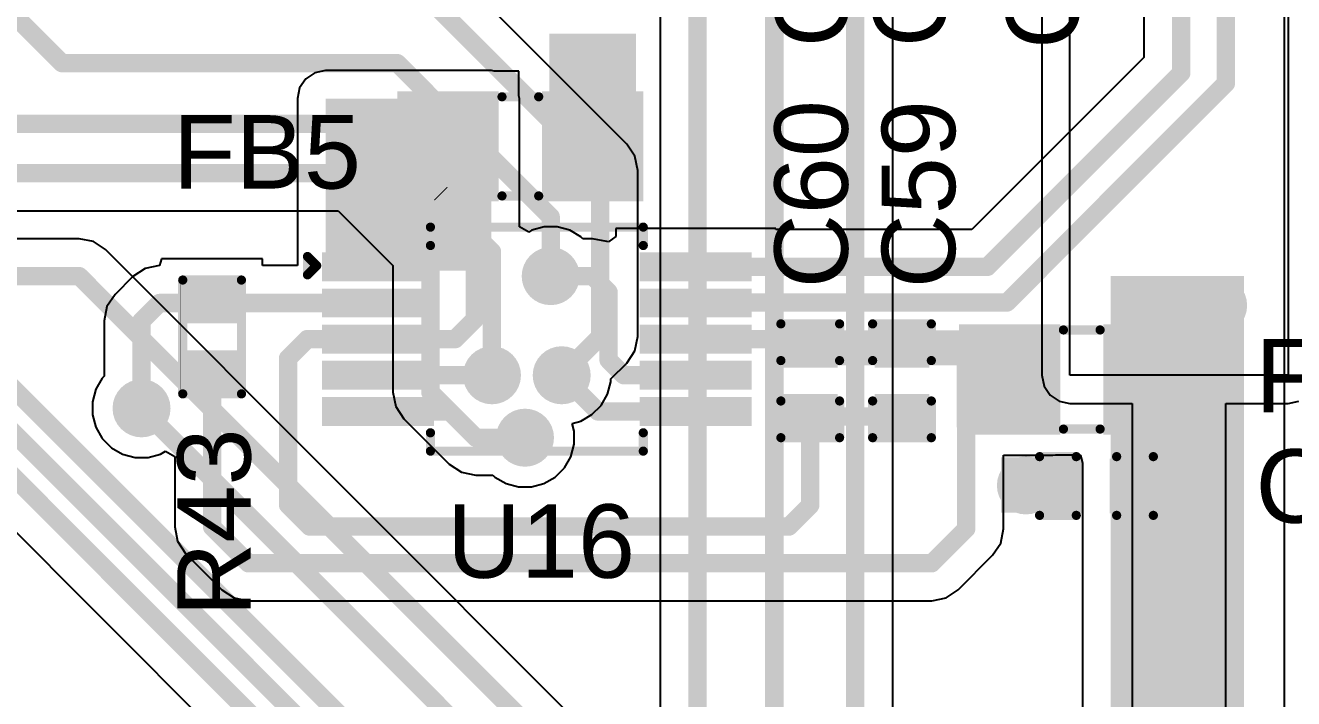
# Model space of a CAD drawing. Header units: millimetres. Extents: x -1.53 to 7.44, y -0.61 to 4.57.
# Drawn here: x 5.819 to 6.51, y 2.813 to 3.18 of the extents above; entities that cross this region are included whole.
import ezdxf

# ---------------------------------------------------------------- set-up
doc = ezdxf.new("R2010")
doc.units = ezdxf.units.MM
doc.header["$MEASUREMENT"] = 0
for name, color, linetype in [('BottomLayer', 5, 'Continuous'), ('BottomSolder', 6, 'Continuous'), ('TopLayer', 1, 'Continuous'), ('TopOverlay', 2, 'Continuous'), ('TopPaste', 8, 'Continuous'), ('TopSolder', 216, 'Continuous'), ('ViaHoleLayer', 16, 'Continuous')]:
    doc.layers.add(name, color=color, linetype=linetype)
doc.styles.add('Arial', font='', dxfattribs={"height": 0.2})
doc.styles.get('Arial').set_extended_font_data('Arial')

# ---------------------------------------------------------------- blocks, each defined once
blk = doc.blocks.new('C___0402_67')
at = {"layer": 'TopLayer'}
for points in [[(-0.0275, -0.0125), (-0.0275, 0.0125), (-0.0095, 0.0125), (-0.0095, -0.0125)], [(0.0095, -0.0125), (0.0095, 0.0125), (0.0275, 0.0125), (0.0275, -0.0125)]]:
    blk.add_hatch(color=1, dxfattribs=at).paths.add_polyline_path(points)
at = {"layer": 'TopPaste'}
for points in [[(-0.0275, -0.0125), (-0.0275, 0.0125), (-0.0095, 0.0125), (-0.0095, -0.0125)], [(0.0095, -0.0125), (0.0095, 0.0125), (0.0275, 0.0125), (0.0275, -0.0125)]]:
    blk.add_hatch(color=8, dxfattribs=at).paths.add_polyline_path(points)
at = {"layer": 'TopSolder'}
for points in [[(-0.02986, -0.01486), (-0.02986, 0.01486), (-0.00714, 0.01486), (-0.00714, -0.01486)], [(0.00714, -0.01486), (0.00714, 0.01486), (0.02986, 0.01486), (0.02986, -0.01486)]]:
    blk.add_hatch(color=216, dxfattribs=at).paths.add_polyline_path(points)
at = {"layer": 'TopOverlay', "const_width": 0.005}
for points in [[(-0.031, -0.016), (-0.031, 0.016)], [(-0.011, 0.016), (-0.031, 0.016)], [(0.031, 0.016), (0.011, 0.016)], [(0.031, -0.016), (0.031, 0.016)], [(-0.011, -0.016), (-0.031, -0.016)], [(0.031, -0.016), (0.011, -0.016)]]:
    blk.add_lwpolyline(points, dxfattribs=at)
at = {"layer": 'TopOverlay', "const_width": 0.0025}
for points in [[(-0.03225, 0.016, 1), (-0.02975, 0.016, 1)], [(-0.03225, 0.016, 1), (-0.02975, 0.016, 1)], [(-0.01225, 0.016, 1), (-0.00975, 0.016, 1)], [(0.00975, 0.016, 1), (0.01225, 0.016, 1)], [(0.02975, 0.016, 1), (0.03225, 0.016, 1)], [(0.02975, 0.016, 1), (0.03225, 0.016, 1)], [(-0.03225, -0.016, 1), (-0.02975, -0.016, 1)], [(-0.03225, -0.016, 1), (-0.02975, -0.016, 1)], [(-0.01225, -0.016, 1), (-0.00975, -0.016, 1)], [(0.00975, -0.016, 1), (0.01225, -0.016, 1)], [(0.02975, -0.016, 1), (0.03225, -0.016, 1)], [(0.02975, -0.016, 1), (0.03225, -0.016, 1)]]:
    blk.add_lwpolyline(points, format="xyb", close=True, dxfattribs=at)
blk = doc.blocks.new('C___0402_68')
at = {"layer": 'TopLayer'}
for points in [[(-0.0275, -0.0125), (-0.0275, 0.0125), (-0.0095, 0.0125), (-0.0095, -0.0125)], [(0.0095, -0.0125), (0.0095, 0.0125), (0.0275, 0.0125), (0.0275, -0.0125)]]:
    blk.add_hatch(color=1, dxfattribs=at).paths.add_polyline_path(points)
at = {"layer": 'TopPaste'}
for points in [[(-0.0275, -0.0125), (-0.0275, 0.0125), (-0.0095, 0.0125), (-0.0095, -0.0125)], [(0.0095, -0.0125), (0.0095, 0.0125), (0.0275, 0.0125), (0.0275, -0.0125)]]:
    blk.add_hatch(color=8, dxfattribs=at).paths.add_polyline_path(points)
at = {"layer": 'TopSolder'}
for points in [[(-0.02986, -0.01486), (-0.02986, 0.01486), (-0.00714, 0.01486), (-0.00714, -0.01486)], [(0.00714, -0.01486), (0.00714, 0.01486), (0.02986, 0.01486), (0.02986, -0.01486)]]:
    blk.add_hatch(color=216, dxfattribs=at).paths.add_polyline_path(points)
at = {"layer": 'TopOverlay', "const_width": 0.005}
for points in [[(-0.031, -0.016), (-0.031, 0.016)], [(-0.011, 0.016), (-0.031, 0.016)], [(0.031, 0.016), (0.011, 0.016)], [(0.031, -0.016), (0.031, 0.016)], [(-0.011, -0.016), (-0.031, -0.016)], [(0.031, -0.016), (0.011, -0.016)]]:
    blk.add_lwpolyline(points, dxfattribs=at)
at = {"layer": 'TopOverlay', "const_width": 0.0025}
for points in [[(-0.03225, 0.016, 1), (-0.02975, 0.016, 1)], [(-0.03225, 0.016, 1), (-0.02975, 0.016, 1)], [(-0.01225, 0.016, 1), (-0.00975, 0.016, 1)], [(0.00975, 0.016, 1), (0.01225, 0.016, 1)], [(0.02975, 0.016, 1), (0.03225, 0.016, 1)], [(0.02975, 0.016, 1), (0.03225, 0.016, 1)], [(-0.03225, -0.016, 1), (-0.02975, -0.016, 1)], [(-0.03225, -0.016, 1), (-0.02975, -0.016, 1)], [(-0.01225, -0.016, 1), (-0.00975, -0.016, 1)], [(0.00975, -0.016, 1), (0.01225, -0.016, 1)], [(0.02975, -0.016, 1), (0.03225, -0.016, 1)], [(0.02975, -0.016, 1), (0.03225, -0.016, 1)]]:
    blk.add_lwpolyline(points, format="xyb", close=True, dxfattribs=at)
blk = doc.blocks.new('VSSOP_10_71')
at = {"layer": 'TopLayer'}
for points in [[(-0.11516, 0.04528), (-0.05807, 0.04528), (-0.05807, 0.03346), (-0.11516, 0.03346)], [(0.05807, 0.04528), (0.11516, 0.04528), (0.11516, 0.03346), (0.05807, 0.03346)], [(-0.11516, 0.02559), (-0.05807, 0.02559), (-0.05807, 0.01378), (-0.11516, 0.01378)], [(0.05807, 0.02559), (0.11516, 0.02559), (0.11516, 0.01378), (0.05807, 0.01378)], [(-0.11516, 0.00591), (-0.05807, 0.00591), (-0.05807, -0.00591), (-0.11516, -0.00591)], [(0.05807, 0.00591), (0.11516, 0.00591), (0.11516, -0.00591), (0.05807, -0.00591)], [(-0.11516, -0.01378), (-0.05807, -0.01378), (-0.05807, -0.02559), (-0.11516, -0.02559)], [(0.05807, -0.01378), (0.11516, -0.01378), (0.11516, -0.02559), (0.05807, -0.02559)], [(-0.11516, -0.03346), (-0.05807, -0.03346), (-0.05807, -0.04528), (-0.11516, -0.04528)], [(0.05807, -0.03346), (0.11516, -0.03346), (0.11516, -0.04528), (0.05807, -0.04528)]]:
    blk.add_hatch(color=1, dxfattribs=at).paths.add_polyline_path(points)
at = {"layer": 'TopPaste'}
for points in [[(-0.11516, 0.04528), (-0.05807, 0.04528), (-0.05807, 0.03346), (-0.11516, 0.03346)], [(0.05807, 0.04528), (0.11516, 0.04528), (0.11516, 0.03346), (0.05807, 0.03346)], [(-0.11516, 0.02559), (-0.05807, 0.02559), (-0.05807, 0.01378), (-0.11516, 0.01378)], [(0.05807, 0.02559), (0.11516, 0.02559), (0.11516, 0.01378), (0.05807, 0.01378)], [(-0.11516, 0.00591), (-0.05807, 0.00591), (-0.05807, -0.00591), (-0.11516, -0.00591)], [(0.05807, 0.00591), (0.11516, 0.00591), (0.11516, -0.00591), (0.05807, -0.00591)], [(-0.11516, -0.01378), (-0.05807, -0.01378), (-0.05807, -0.02559), (-0.11516, -0.02559)], [(0.05807, -0.01378), (0.11516, -0.01378), (0.11516, -0.02559), (0.05807, -0.02559)], [(-0.11516, -0.03346), (-0.05807, -0.03346), (-0.05807, -0.04528), (-0.11516, -0.04528)], [(0.05807, -0.03346), (0.11516, -0.03346), (0.11516, -0.04528), (0.05807, -0.04528)]]:
    blk.add_hatch(color=8, dxfattribs=at).paths.add_polyline_path(points)
at = {"layer": 'TopSolder'}
for points in [[(-0.11713, 0.04724), (-0.0561, 0.04724), (-0.0561, 0.0315), (-0.11713, 0.0315)], [(0.0561, 0.04724), (0.11713, 0.04724), (0.11713, 0.0315), (0.0561, 0.0315)], [(-0.11713, 0.02756), (-0.0561, 0.02756), (-0.0561, 0.01181), (-0.11713, 0.01181)], [(0.0561, 0.02756), (0.11713, 0.02756), (0.11713, 0.01181), (0.0561, 0.01181)], [(-0.11713, 0.00787), (-0.0561, 0.00787), (-0.0561, -0.00787), (-0.11713, -0.00787)], [(0.0561, 0.00787), (0.11713, 0.00787), (0.11713, -0.00787), (0.0561, -0.00787)], [(-0.11713, -0.01181), (-0.0561, -0.01181), (-0.0561, -0.02756), (-0.11713, -0.02756)], [(0.0561, -0.01181), (0.11713, -0.01181), (0.11713, -0.02756), (0.0561, -0.02756)], [(-0.11713, -0.0315), (-0.0561, -0.0315), (-0.0561, -0.04724), (-0.11713, -0.04724)], [(0.0561, -0.0315), (0.11713, -0.0315), (0.11713, -0.04724), (0.0561, -0.04724)]]:
    blk.add_hatch(color=216, dxfattribs=at).paths.add_polyline_path(points)
at = {"layer": 'TopOverlay', "const_width": 0.005}
for points in [[(-0.058, 0.061), (0.058, 0.061)], [(-0.058, 0.051), (-0.058, 0.061)], [(0.058, 0.051), (0.058, 0.061)], [(-0.125, 0.045), (-0.12, 0.04)], [(-0.125, 0.035), (-0.125, 0.045)], [(-0.125, 0.035), (-0.12, 0.04)], [(-0.058, -0.061), (-0.058, -0.051)], [(0.058, -0.061), (0.058, -0.051)], [(-0.058, -0.061), (0.058, -0.061)]]:
    blk.add_lwpolyline(points, dxfattribs=at)
at = {"layer": 'TopOverlay', "const_width": 0.0025}
for points in [[(-0.05925, 0.061, 1), (-0.05675, 0.061, 1)], [(-0.05925, 0.061, 1), (-0.05675, 0.061, 1)], [(0.05675, 0.061, 1), (0.05925, 0.061, 1)], [(0.05675, 0.061, 1), (0.05925, 0.061, 1)], [(-0.05925, 0.051, 1), (-0.05675, 0.051, 1)], [(0.05675, 0.051, 1), (0.05925, 0.051, 1)], [(-0.12625, 0.045, 1), (-0.12375, 0.045, 1)], [(-0.12625, 0.045, 1), (-0.12375, 0.045, 1)], [(-0.12125, 0.04, 1), (-0.11875, 0.04, 1)], [(-0.12125, 0.04, 1), (-0.11875, 0.04, 1)], [(-0.12625, 0.035, 1), (-0.12375, 0.035, 1)], [(-0.12625, 0.035, 1), (-0.12375, 0.035, 1)], [(-0.05925, -0.051, 1), (-0.05675, -0.051, 1)], [(0.05675, -0.051, 1), (0.05925, -0.051, 1)], [(-0.05925, -0.061, 1), (-0.05675, -0.061, 1)], [(-0.05925, -0.061, 1), (-0.05675, -0.061, 1)], [(0.05675, -0.061, 1), (0.05925, -0.061, 1)], [(0.05675, -0.061, 1), (0.05925, -0.061, 1)]]:
    blk.add_lwpolyline(points, format="xyb", close=True, dxfattribs=at)
blk = doc.blocks.new('R___0402_92')
at = {"layer": 'TopLayer'}
for points in [[(-0.0275, -0.0125), (-0.0275, 0.0125), (-0.0095, 0.0125), (-0.0095, -0.0125)], [(0.0095, -0.0125), (0.0095, 0.0125), (0.0275, 0.0125), (0.0275, -0.0125)]]:
    blk.add_hatch(color=1, dxfattribs=at).paths.add_polyline_path(points)
at = {"layer": 'TopPaste'}
for points in [[(-0.0275, -0.0125), (-0.0275, 0.0125), (-0.0095, 0.0125), (-0.0095, -0.0125)], [(0.0095, -0.0125), (0.0095, 0.0125), (0.0275, 0.0125), (0.0275, -0.0125)]]:
    blk.add_hatch(color=8, dxfattribs=at).paths.add_polyline_path(points)
at = {"layer": 'TopSolder'}
for points in [[(-0.02967, -0.01467), (-0.02967, 0.01467), (-0.00733, 0.01467), (-0.00733, -0.01467)], [(0.00733, -0.01467), (0.00733, 0.01467), (0.02967, 0.01467), (0.02967, -0.01467)]]:
    blk.add_hatch(color=216, dxfattribs=at).paths.add_polyline_path(points)
at = {"layer": 'TopOverlay'}
for points, const_width in [([(-0.031, -0.016), (-0.031, 0.016)], 0.005), ([(0.031, 0.016), (-0.031, 0.016)], 0.005), ([(0.031, -0.016), (0.031, 0.016)], 0.005), ([(0.031, -0.016), (-0.031, -0.016)], 0.005), ([(0.032, -0.017), (-0.032, -0.017)], 0.000127)]:
    blk.add_lwpolyline(points, dxfattribs=dict(at, const_width=const_width))
for points, const_width in [([(-0.03225, 0.016, 1), (-0.02975, 0.016, 1)], 0.0025), ([(-0.03225, 0.016, 1), (-0.02975, 0.016, 1)], 0.0025), ([(0.02975, 0.016, 1), (0.03225, 0.016, 1)], 0.0025), ([(0.02975, 0.016, 1), (0.03225, 0.016, 1)], 0.0025), ([(-0.03225, -0.016, 1), (-0.02975, -0.016, 1)], 0.0025), ([(-0.03225, -0.016, 1), (-0.02975, -0.016, 1)], 0.0025), ([(0.02975, -0.016, 1), (0.03225, -0.016, 1)], 0.0025), ([(0.02975, -0.016, 1), (0.03225, -0.016, 1)], 0.0025), ([(-0.03203, -0.017, 1), (-0.03197, -0.017, 1)], 0.0000635), ([(0.03197, -0.017, 1), (0.03203, -0.017, 1)], 0.0000635)]:
    blk.add_lwpolyline(points, format="xyb", close=True, dxfattribs=dict(at, const_width=const_width))
blk = doc.blocks.new('I___0805_158')
at = {"layer": 'TopLayer'}
for points in [[(-0.06299, 0.02598), (-0.01575, 0.02598), (-0.01575, -0.02598), (-0.06299, -0.02598)], [(0.01575, 0.02598), (0.06299, 0.02598), (0.06299, -0.02598), (0.01575, -0.02598)]]:
    blk.add_hatch(color=1, dxfattribs=at).paths.add_polyline_path(points)
at = {"layer": 'TopPaste'}
for points in [[(-0.06299, 0.02598), (-0.01575, 0.02598), (-0.01575, -0.02598), (-0.06299, -0.02598)], [(0.01575, 0.02598), (0.06299, 0.02598), (0.06299, -0.02598), (0.01575, -0.02598)]]:
    blk.add_hatch(color=8, dxfattribs=at).paths.add_polyline_path(points)
at = {"layer": 'TopSolder'}
for points in [[(-0.06699, 0.02998), (-0.01175, 0.02998), (-0.01175, -0.02998), (-0.06699, -0.02998)], [(0.01175, 0.02998), (0.06699, 0.02998), (0.06699, -0.02998), (0.01175, -0.02998)]]:
    blk.add_hatch(color=216, dxfattribs=at).paths.add_polyline_path(points)
at = {"layer": 'TopOverlay', "const_width": 0.005}
for points in [[(-0.01, 0.027), (0.01, 0.027)], [(-0.01, -0.027), (0.01, -0.027)]]:
    blk.add_lwpolyline(points, dxfattribs=at)
at = {"layer": 'TopOverlay', "const_width": 0.0025}
for points in [[(-0.01125, 0.027, 1), (-0.00875, 0.027, 1)], [(0.00875, 0.027, 1), (0.01125, 0.027, 1)], [(-0.01125, -0.027, 1), (-0.00875, -0.027, 1)], [(0.00875, -0.027, 1), (0.01125, -0.027, 1)]]:
    blk.add_lwpolyline(points, format="xyb", close=True, dxfattribs=at)
blk = doc.blocks.new('I___0805_159')
at = {"layer": 'TopLayer'}
for points in [[(-0.06299, 0.02598), (-0.01575, 0.02598), (-0.01575, -0.02598), (-0.06299, -0.02598)], [(0.01575, 0.02598), (0.06299, 0.02598), (0.06299, -0.02598), (0.01575, -0.02598)]]:
    blk.add_hatch(color=1, dxfattribs=at).paths.add_polyline_path(points)
at = {"layer": 'TopPaste'}
for points in [[(-0.06299, 0.02598), (-0.01575, 0.02598), (-0.01575, -0.02598), (-0.06299, -0.02598)], [(0.01575, 0.02598), (0.06299, 0.02598), (0.06299, -0.02598), (0.01575, -0.02598)]]:
    blk.add_hatch(color=8, dxfattribs=at).paths.add_polyline_path(points)
at = {"layer": 'TopSolder'}
for points in [[(-0.06699, 0.02998), (-0.01175, 0.02998), (-0.01175, -0.02998), (-0.06699, -0.02998)], [(0.01175, 0.02998), (0.06699, 0.02998), (0.06699, -0.02998), (0.01175, -0.02998)]]:
    blk.add_hatch(color=216, dxfattribs=at).paths.add_polyline_path(points)
at = {"layer": 'TopOverlay', "const_width": 0.005}
for points in [[(-0.01, 0.027), (0.01, 0.027)], [(-0.01, -0.027), (0.01, -0.027)]]:
    blk.add_lwpolyline(points, dxfattribs=at)
at = {"layer": 'TopOverlay', "const_width": 0.0025}
for points in [[(-0.01125, 0.027, 1), (-0.00875, 0.027, 1)], [(0.00875, 0.027, 1), (0.01125, 0.027, 1)], [(-0.01125, -0.027, 1), (-0.00875, -0.027, 1)], [(0.00875, -0.027, 1), (0.01125, -0.027, 1)]]:
    blk.add_lwpolyline(points, format="xyb", close=True, dxfattribs=at)
blk = doc.blocks.new('C___0402_178')
at = {"layer": 'TopLayer'}
for points in [[(-0.0275, -0.0125), (-0.0275, 0.0125), (-0.0095, 0.0125), (-0.0095, -0.0125)], [(0.0095, -0.0125), (0.0095, 0.0125), (0.0275, 0.0125), (0.0275, -0.0125)]]:
    blk.add_hatch(color=1, dxfattribs=at).paths.add_polyline_path(points)
at = {"layer": 'TopPaste'}
for points in [[(-0.0275, -0.0125), (-0.0275, 0.0125), (-0.0095, 0.0125), (-0.0095, -0.0125)], [(0.0095, -0.0125), (0.0095, 0.0125), (0.0275, 0.0125), (0.0275, -0.0125)]]:
    blk.add_hatch(color=8, dxfattribs=at).paths.add_polyline_path(points)
at = {"layer": 'TopSolder'}
for points in [[(-0.02986, -0.01486), (-0.02986, 0.01486), (-0.00714, 0.01486), (-0.00714, -0.01486)], [(0.00714, -0.01486), (0.00714, 0.01486), (0.02986, 0.01486), (0.02986, -0.01486)]]:
    blk.add_hatch(color=216, dxfattribs=at).paths.add_polyline_path(points)
at = {"layer": 'TopOverlay', "const_width": 0.005}
for points in [[(-0.011, 0.016), (-0.031, 0.016)], [(-0.031, 0.016), (-0.031, -0.016)], [(0.031, 0.016), (0.011, 0.016)], [(0.031, 0.016), (0.031, -0.016)], [(-0.011, -0.016), (-0.031, -0.016)], [(0.031, -0.016), (0.011, -0.016)]]:
    blk.add_lwpolyline(points, dxfattribs=at)
at = {"layer": 'TopOverlay', "const_width": 0.0025}
for points in [[(-0.03225, 0.016, 1), (-0.02975, 0.016, 1)], [(-0.03225, 0.016, 1), (-0.02975, 0.016, 1)], [(-0.01225, 0.016, 1), (-0.00975, 0.016, 1)], [(0.00975, 0.016, 1), (0.01225, 0.016, 1)], [(0.02975, 0.016, 1), (0.03225, 0.016, 1)], [(0.02975, 0.016, 1), (0.03225, 0.016, 1)], [(-0.03225, -0.016, 1), (-0.02975, -0.016, 1)], [(-0.03225, -0.016, 1), (-0.02975, -0.016, 1)], [(-0.01225, -0.016, 1), (-0.00975, -0.016, 1)], [(0.00975, -0.016, 1), (0.01225, -0.016, 1)], [(0.02975, -0.016, 1), (0.03225, -0.016, 1)], [(0.02975, -0.016, 1), (0.03225, -0.016, 1)]]:
    blk.add_lwpolyline(points, format="xyb", close=True, dxfattribs=at)

msp = doc.modelspace()

# ---------------------------------------------------------------- hatches: boundary and pattern name
at = {"layer": 'BottomLayer'}
h = msp.add_hatch(color=5, dxfattribs=at)
edge = h.paths.add_edge_path()
edge.add_arc((6.13204, 3.159), 0.01181, 0, 360)
h = msp.add_hatch(color=5, dxfattribs=at)
edge = h.paths.add_edge_path()
edge.add_arc((6.105, 3.043), 0.01181, 0, 360)
h = msp.add_hatch(color=5, dxfattribs=at)
edge = h.paths.add_edge_path()
edge.add_arc((6.43357, 3.02704), 0.01181, 0, 360)
h = msp.add_hatch(color=5, dxfattribs=at)
edge = h.paths.add_edge_path()
edge.add_arc((6.46878, 3.02704), 0.01181, 0, 360)
h = msp.add_hatch(color=5, dxfattribs=at)
edge = h.paths.add_edge_path()
edge.add_arc((6.073, 2.989), 0.01181, 0, 360)
h = msp.add_hatch(color=5, dxfattribs=at)
edge = h.paths.add_edge_path()
edge.add_arc((6.111, 2.989), 0.01181, 0, 360)
h = msp.add_hatch(color=5, dxfattribs=at)
edge = h.paths.add_edge_path()
edge.add_arc((5.882, 2.971), 0.01181, 0, 360)
h = msp.add_hatch(color=5, dxfattribs=at)
edge = h.paths.add_edge_path()
edge.add_arc((6.091, 2.955), 0.01181, 0, 360)
h = msp.add_hatch(color=5, dxfattribs=at)
edge = h.paths.add_edge_path()
edge.add_arc((6.364, 2.929), 0.01181, 0, 360)
at = {"layer": 'BottomSolder'}
h = msp.add_hatch(color=6, dxfattribs=at)
edge = h.paths.add_edge_path()
edge.add_arc((6.13204, 3.159), 0.01581, 0, 360)
h = msp.add_hatch(color=6, dxfattribs=at)
edge = h.paths.add_edge_path()
edge.add_arc((6.105, 3.043), 0.01581, 0, 360)
h = msp.add_hatch(color=6, dxfattribs=at)
edge = h.paths.add_edge_path()
edge.add_arc((6.43357, 3.02704), 0.01581, 0, 360)
h = msp.add_hatch(color=6, dxfattribs=at)
edge = h.paths.add_edge_path()
edge.add_arc((6.46878, 3.02704), 0.01581, 0, 360)
h = msp.add_hatch(color=6, dxfattribs=at)
edge = h.paths.add_edge_path()
edge.add_arc((6.073, 2.989), 0.01581, 0, 360)
h = msp.add_hatch(color=6, dxfattribs=at)
edge = h.paths.add_edge_path()
edge.add_arc((6.111, 2.989), 0.01581, 0, 360)
h = msp.add_hatch(color=6, dxfattribs=at)
edge = h.paths.add_edge_path()
edge.add_arc((5.882, 2.971), 0.01581, 0, 360)
h = msp.add_hatch(color=6, dxfattribs=at)
edge = h.paths.add_edge_path()
edge.add_arc((6.091, 2.955), 0.01581, 0, 360)
h = msp.add_hatch(color=6, dxfattribs=at)
edge = h.paths.add_edge_path()
edge.add_arc((6.364, 2.929), 0.01581, 0, 360)
at = {"layer": 'TopLayer'}
for points in [[(6.10421, 3.0877), (6.15145, 3.0877), (6.15145, 3.17514), (6.10421, 3.17514)], [(5.9823, 3.04603), (6.07271, 3.04603), (6.07271, 3.13967), (5.9823, 3.13967)], [(6.41021, 2.721), (6.48283, 2.721), (6.48283, 3.043), (6.41021, 3.043)], [(6.44546, 2.97389), (6.44546, 3.02704), (6.42171, 3.02704), (6.42171, 2.97389)], [(6.23396, 2.9945), (6.37871, 2.9945), (6.37871, 3.0135), (6.23396, 3.0135)], [(6.32635, 2.9607), (6.37871, 2.9607), (6.37871, 3.0135), (6.32635, 3.0135)], [(6.39336, 2.94422), (6.35036, 2.94422), (6.35036, 2.91423), (6.39336, 2.91423)]]:
    msp.add_hatch(color=1, dxfattribs=at).paths.add_polyline_path(points)
h = msp.add_hatch(color=1, dxfattribs=at)
edge = h.paths.add_edge_path()
edge.add_arc((6.13204, 3.159), 0.01181, 0, 360)
h = msp.add_hatch(color=1, dxfattribs=at)
edge = h.paths.add_edge_path()
edge.add_arc((6.105, 3.043), 0.01181, 0, 360)
h = msp.add_hatch(color=1, dxfattribs=at)
edge = h.paths.add_edge_path()
edge.add_arc((6.43357, 3.02704), 0.01181, 0, 360)
h = msp.add_hatch(color=1, dxfattribs=at)
edge = h.paths.add_edge_path()
edge.add_arc((6.46878, 3.02704), 0.01181, 0, 360)
h = msp.add_hatch(color=1, dxfattribs=at)
edge = h.paths.add_edge_path()
edge.add_arc((6.073, 2.989), 0.01181, 0, 360)
h = msp.add_hatch(color=1, dxfattribs=at)
edge = h.paths.add_edge_path()
edge.add_arc((6.111, 2.989), 0.01181, 0, 360)
h = msp.add_hatch(color=1, dxfattribs=at)
edge = h.paths.add_edge_path()
edge.add_arc((5.882, 2.971), 0.01181, 0, 360)
h = msp.add_hatch(color=1, dxfattribs=at)
edge = h.paths.add_edge_path()
edge.add_arc((6.091, 2.955), 0.01181, 0, 360)
h = msp.add_hatch(color=1, dxfattribs=at)
edge = h.paths.add_edge_path()
edge.add_arc((6.364, 2.929), 0.01181, 0, 360)
at = {"layer": 'TopSolder'}
h = msp.add_hatch(color=216, dxfattribs=at)
edge = h.paths.add_edge_path()
edge.add_arc((6.13204, 3.159), 0.01581, 0, 360)
h = msp.add_hatch(color=216, dxfattribs=at)
edge = h.paths.add_edge_path()
edge.add_arc((6.105, 3.043), 0.01581, 0, 360)
h = msp.add_hatch(color=216, dxfattribs=at)
edge = h.paths.add_edge_path()
edge.add_arc((6.43357, 3.02704), 0.01581, 0, 360)
h = msp.add_hatch(color=216, dxfattribs=at)
edge = h.paths.add_edge_path()
edge.add_arc((6.46878, 3.02704), 0.01581, 0, 360)
h = msp.add_hatch(color=216, dxfattribs=at)
edge = h.paths.add_edge_path()
edge.add_arc((6.073, 2.989), 0.01581, 0, 360)
h = msp.add_hatch(color=216, dxfattribs=at)
edge = h.paths.add_edge_path()
edge.add_arc((6.111, 2.989), 0.01581, 0, 360)
h = msp.add_hatch(color=216, dxfattribs=at)
edge = h.paths.add_edge_path()
edge.add_arc((5.882, 2.971), 0.01581, 0, 360)
h = msp.add_hatch(color=216, dxfattribs=at)
edge = h.paths.add_edge_path()
edge.add_arc((6.091, 2.955), 0.01581, 0, 360)
h = msp.add_hatch(color=216, dxfattribs=at)
edge = h.paths.add_edge_path()
edge.add_arc((6.364, 2.929), 0.01581, 0, 360)
at = {"layer": 'ViaHoleLayer'}
h = msp.add_hatch(color=16, dxfattribs=at)
edge = h.paths.add_edge_path()
edge.add_arc((6.13204, 3.159), 0.00591, 0, 360)
h = msp.add_hatch(color=16, dxfattribs=at)
edge = h.paths.add_edge_path()
edge.add_arc((6.105, 3.043), 0.00591, 0, 360)
h = msp.add_hatch(color=16, dxfattribs=at)
edge = h.paths.add_edge_path()
edge.add_arc((6.43357, 3.02704), 0.00591, 0, 360)
h = msp.add_hatch(color=16, dxfattribs=at)
edge = h.paths.add_edge_path()
edge.add_arc((6.46878, 3.02704), 0.00591, 0, 360)
h = msp.add_hatch(color=16, dxfattribs=at)
edge = h.paths.add_edge_path()
edge.add_arc((6.073, 2.989), 0.00591, 0, 360)
h = msp.add_hatch(color=16, dxfattribs=at)
edge = h.paths.add_edge_path()
edge.add_arc((6.111, 2.989), 0.00591, 0, 360)
h = msp.add_hatch(color=16, dxfattribs=at)
edge = h.paths.add_edge_path()
edge.add_arc((5.882, 2.971), 0.00591, 0, 360)
h = msp.add_hatch(color=16, dxfattribs=at)
edge = h.paths.add_edge_path()
edge.add_arc((6.091, 2.955), 0.00591, 0, 360)
h = msp.add_hatch(color=16, dxfattribs=at)
edge = h.paths.add_edge_path()
edge.add_arc((6.364, 2.929), 0.00591, 0, 360)

# ---------------------------------------------------------------- linework, layer by layer
at = {"layer": 'BottomLayer'}
for p, q in [((6.507, 3.65), (6.507, 2.989)), ((6.29139, 2.71445), (6.29139, 3.379)), ((6.16461, 3.31936), (6.16461, 2.76176)), ((6.37271, 3.26212), (6.37271, 2.989)), ((6.388, 2.989), (6.388, 3.26212)), ((6.14646, 3.11495), (6.058, 3.20342)), ((6.15088, 3.10834), (6.14646, 3.11495)), ((6.15243, 3.10053), (6.15088, 3.10834)), ((6.15243, 3.01004), (6.15243, 3.10053)), ((4.898, 3.07861), (5.98924, 3.07861)), ((5.98924, 3.07861), (6.01901, 3.04883)), ((5.848, 3.06339), (4.90679, 3.06339)), ((5.8558, 3.06184), (5.848, 3.06339)), ((5.86242, 3.05742), (5.8558, 3.06184)), ((6.15999, 2.75985), (5.86242, 3.05742)), ((6.01901, 3.04883), (6.01901, 2.97974)), ((6.15088, 3.00224), (6.15243, 3.01004)), ((6.14646, 2.99562), (6.15088, 3.00224)), ((6.13781, 2.98697), (6.14646, 2.99562)), ((6.13781, 2.98547), (6.13781, 2.98697)), ((6.37271, 2.989), (6.37387, 2.98315)), ((6.507, 2.989), (6.388, 2.989)), ((6.01901, 2.97974), (6.02057, 2.97193)), ((6.13598, 2.97865), (6.13781, 2.98547)), ((6.37387, 2.98315), (6.37719, 2.97819)), ((6.12746, 2.96755), (6.13245, 2.97254)), ((6.13245, 2.97254), (6.13598, 2.97865)), ((6.37719, 2.97819), (6.38215, 2.97487)), ((6.38215, 2.97487), (6.388, 2.97371)), ((6.388, 2.97371), (6.42201, 2.97371)), ((6.42201, 2.97371), (6.42201, 2.59036)), ((6.47299, 2.58106), (6.47299, 2.97371)), ((6.47299, 2.97371), (6.507, 2.97371)), ((6.507, 2.97371), (6.51285, 2.97487)), ((5.74647, 2.97061), (6.31961, 2.39747)), ((6.02057, 2.97193), (6.02499, 2.96532)), ((6.12135, 2.96402), (6.12746, 2.96755)), ((6.02499, 2.96532), (6.04972, 2.94058)), ((6.11668, 2.96276), (6.12135, 2.96402)), ((6.11781, 2.95853), (6.11668, 2.96276)), ((6.11781, 2.95147), (6.11781, 2.95853)), ((6.11598, 2.94465), (6.11781, 2.95147)), ((6.04972, 2.94058), (6.05634, 2.93616)), ((6.10746, 2.93355), (6.11245, 2.93854)), ((6.11245, 2.93854), (6.11598, 2.94465)), ((6.05634, 2.93616), (6.06414, 2.93461)), ((6.06414, 2.93461), (6.06414, 2.93461)), ((6.06414, 2.93461), (6.07348, 2.93461)), ((6.07348, 2.93461), (6.07454, 2.93355)), ((6.07454, 2.93355), (6.08065, 2.93002)), ((6.10135, 2.93002), (6.10746, 2.93355)), ((6.08065, 2.93002), (6.08747, 2.92819)), ((6.08747, 2.92819), (6.09453, 2.92819)), ((6.09453, 2.92819), (6.10135, 2.93002))]:
    msp.add_line(p, q, dxfattribs=at)
for points, const_width in [([(6.22689, 2.72211), (6.22689, 3.38776)], 0.01), ([(6.271, 2.706), (6.271, 3.379)], 0.01), ([(6.185, 2.734), (6.185, 3.32781)], 0.01), ([(5.73596, 3.2617), (5.83866, 3.159)], 0.01), ([(6.04358, 3.189), (6.13204, 3.10053)], 0.01), ([(5.83866, 3.159), (6.02134, 3.159)], 0.01), ([(6.02134, 3.159), (6.105, 3.07534)], 0.01), ([(3.679, 3.126), (6.00324, 3.126)], 0.01), ([(6.00324, 3.126), (6.073, 3.05625)], 0.01), ([(4.898, 3.099), (5.99769, 3.099)], 0.01), ([(5.99769, 3.099), (6.03941, 3.05728)], 0.01), ([(6.13204, 3.01004), (6.13204, 3.10053)], 0.01), ([(6.105, 3.043), (6.105, 3.07534)], 0.01), ([(6.03941, 2.97974), (6.03941, 3.05728)], 0.01), ([(6.073, 2.989), (6.073, 3.05625)], 0.01), ([(4.9, 3.043), (5.848, 3.043)], 0.01), ([(5.848, 3.043), (6.424, 2.467)], 0.01), ([(6.4475, 2.5705), (6.4475, 3.02704)], 0.02), ([(5.76887, 3.02513), (6.381, 2.413)], 0.01), ([(6.111, 2.989), (6.13204, 3.01004)], 0.01), ([(5.76196, 3.008), (6.361, 2.40896)], 0.01), ([(5.75492, 2.991), (6.34, 2.40592)], 0.01), ([(6.03941, 2.97974), (6.06414, 2.955)], 0.01), ([(5.882, 2.971), (6.403, 2.45)], 0.01), ([(6.06414, 2.955), (6.091, 2.955)], 0.01)]:
    msp.add_lwpolyline(points, dxfattribs=dict(at, const_width=const_width))
for points, const_width in [([(5.83616, 3.159, 1), (5.84116, 3.159, 1)], 0.005), ([(5.83616, 3.159, 1), (5.84116, 3.159, 1)], 0.005), ([(6.01884, 3.159, 1), (6.02384, 3.159, 1)], 0.005), ([(6.01884, 3.159, 1), (6.02384, 3.159, 1)], 0.005), ([(6.00075, 3.126, 1), (6.00575, 3.126, 1)], 0.005), ([(6.00075, 3.126, 1), (6.00575, 3.126, 1)], 0.005), ([(5.99519, 3.099, 1), (6.00019, 3.099, 1)], 0.005), ([(5.99519, 3.099, 1), (6.00019, 3.099, 1)], 0.005), ([(6.12954, 3.10053, 1), (6.13454, 3.10053, 1)], 0.005), ([(6.12954, 3.10053, 1), (6.13454, 3.10053, 1)], 0.005), ([(6.1025, 3.07534, 1), (6.1075, 3.07534, 1)], 0.005), ([(6.1025, 3.07534, 1), (6.1075, 3.07534, 1)], 0.005), ([(6.03691, 3.05728, 1), (6.04191, 3.05728, 1)], 0.005), ([(6.03691, 3.05728, 1), (6.04191, 3.05728, 1)], 0.005), ([(6.0705, 3.05625, 1), (6.0755, 3.05625, 1)], 0.005), ([(6.0705, 3.05625, 1), (6.0755, 3.05625, 1)], 0.005), ([(5.8455, 3.043, 1), (5.8505, 3.043, 1)], 0.005), ([(5.8455, 3.043, 1), (5.8505, 3.043, 1)], 0.005), ([(6.1025, 3.043, 1), (6.1075, 3.043, 1)], 0.005), ([(6.4425, 3.02704, 1), (6.4525, 3.02704, 1)], 0.01), ([(6.12954, 3.01004, 1), (6.13454, 3.01004, 1)], 0.005), ([(6.12954, 3.01004, 1), (6.13454, 3.01004, 1)], 0.005), ([(6.0705, 2.989, 1), (6.0755, 2.989, 1)], 0.005), ([(6.1085, 2.989, 1), (6.1135, 2.989, 1)], 0.005), ([(6.03691, 2.97974, 1), (6.04191, 2.97974, 1)], 0.005), ([(6.03691, 2.97974, 1), (6.04191, 2.97974, 1)], 0.005), ([(5.8795, 2.971, 1), (5.8845, 2.971, 1)], 0.005), ([(6.06164, 2.955, 1), (6.06664, 2.955, 1)], 0.005), ([(6.06164, 2.955, 1), (6.06664, 2.955, 1)], 0.005), ([(6.0885, 2.955, 1), (6.0935, 2.955, 1)], 0.005)]:
    msp.add_lwpolyline(points, format="xyb", close=True, dxfattribs=dict(at, const_width=const_width))
at = {"layer": 'TopLayer'}
for p, q in [((6.505, 2.7), (6.505, 3.913)), ((6.42832, 3.31768), (6.42832, 3.16215)), ((6.42832, 3.16215), (6.33461, 3.06845)), ((5.97645, 3.1538), (5.97149, 3.15048)), ((5.9823, 3.15496), (5.97645, 3.1538)), ((6.07271, 3.15496), (5.9823, 3.15496)), ((6.07419, 3.15467), (6.07271, 3.15496)), ((6.08771, 3.15467), (6.07419, 3.15467)), ((6.08771, 3.14115), (6.08771, 3.15467)), ((5.96817, 3.14552), (5.96701, 3.13967)), ((5.97149, 3.15048), (5.96817, 3.14552)), ((5.96701, 3.13967), (5.96701, 3.04876)), ((6.088, 3.13967), (6.08771, 3.14115)), ((6.088, 3.06992), (6.088, 3.13967)), ((6.093, 3.06703), (6.088, 3.06992)), ((6.10147, 3.06981), (6.09465, 3.06798)), ((6.10853, 3.06981), (6.10147, 3.06981)), ((6.11535, 3.06798), (6.10853, 3.06981)), ((6.09465, 3.06798), (6.093, 3.06703)), ((6.12146, 3.06445), (6.11535, 3.06798)), ((6.12252, 3.06339), (6.12146, 3.06445)), ((6.12783, 3.06339), (6.12252, 3.06339)), ((6.13553, 3.06186), (6.12783, 3.06339)), ((6.14053, 3.06452), (6.13643, 3.06169)), ((6.22762, 3.06896), (6.14053, 3.06896)), ((6.14053, 3.06896), (6.14053, 3.06452)), ((6.22762, 3.06845), (6.22762, 3.06896)), ((6.33461, 3.06845), (6.22762, 3.06845)), ((6.13643, 3.06169), (6.13553, 3.06186)), ((5.89173, 3.04876), (5.88393, 3.04721)), ((5.89296, 3.05237), (5.89173, 3.04876)), ((5.94796, 3.05237), (5.89296, 3.05237)), ((5.94796, 3.04876), (5.94796, 3.05237)), ((5.96701, 3.04876), (5.94796, 3.04876)), ((5.87731, 3.04279), (5.86758, 3.03306)), ((5.88393, 3.04721), (5.87731, 3.04279)), ((5.86758, 3.03306), (5.86316, 3.02644)), ((5.86316, 3.02644), (5.86161, 3.01864)), ((5.86161, 3.01864), (5.86161, 2.98852)), ((5.86055, 2.98746), (5.85702, 2.98135)), ((5.86161, 2.98852), (5.86055, 2.98746)), ((5.85702, 2.98135), (5.85519, 2.97453)), ((5.85519, 2.97453), (5.85519, 2.96747)), ((5.85519, 2.96747), (5.85702, 2.96065)), ((5.85702, 2.96065), (5.86055, 2.95454)), ((5.86055, 2.95454), (5.86554, 2.94955)), ((5.86554, 2.94955), (5.87165, 2.94602)), ((5.87165, 2.94602), (5.87847, 2.94419)), ((5.88553, 2.94419), (5.89235, 2.94602)), ((5.89235, 2.94602), (5.89507, 2.94759)), ((5.89507, 2.94759), (5.90007, 2.9447)), ((5.90007, 2.9447), (5.90007, 2.90639)), ((6.35186, 2.90539), (6.35186, 2.94541)), ((6.35186, 2.94541), (6.37871, 2.94541)), ((6.37871, 2.94541), (6.38019, 2.9457)), ((6.38019, 2.9457), (6.39371, 2.9457)), ((6.39371, 2.9457), (6.39491, 2.9412)), ((5.87847, 2.94419), (5.88553, 2.94419)), ((6.39491, 2.9412), (6.39491, 2.80409)), ((5.90007, 2.90639), (5.90162, 2.89859)), ((6.35031, 2.89759), (6.35186, 2.90539)), ((6.35186, 2.90539), (6.35186, 2.90539)), ((5.90162, 2.89859), (5.90604, 2.89198)), ((6.34589, 2.89098), (6.35031, 2.89759)), ((5.90604, 2.89198), (5.92585, 2.87216)), ((6.32707, 2.87216), (6.34589, 2.89097)), ((6.34589, 2.89097), (6.34589, 2.89098)), ((5.92585, 2.87216), (5.93247, 2.86774)), ((6.32046, 2.86774), (6.32707, 2.87216)), ((5.93247, 2.86774), (5.94027, 2.86619)), ((5.94027, 2.86619), (5.94027, 2.86619)), ((5.94027, 2.86619), (6.31266, 2.86619)), ((6.31266, 2.86619), (6.32046, 2.86774))]:
    msp.add_line(p, q, dxfattribs=at)
for points, const_width in [([(6.47303, 3.14803), (6.47303, 3.44736)], 0.01), ([(6.44871, 3.15371), (6.44871, 3.43635)], 0.01), ([(6.34306, 3.04806), (6.44871, 3.15371)], 0.01), ([(6.35361, 3.02861), (6.47303, 3.14803)], 0.01), ([(6.01084, 3.06896), (6.02958, 3.0877)], 0.01), ([(6.03082, 3.08805), (6.04496, 3.08805)], 0.01), ([(6.04496, 3.08805), (6.04531, 3.0877)], 0.01), ([(6.04531, 3.07356), (6.04531, 3.0877)], 0.01), ([(6.06359, 3.0571), (6.06359, 3.0877)], 0.01), ([(6.04531, 3.07356), (6.04713, 3.07356)], 0.01), ([(6.04713, 3.07356), (6.06359, 3.0571)], 0.01), ([(6.01084, 3.04806), (6.01084, 3.06896)], 0.01), ([(6.06359, 3.01938), (6.06359, 3.0571)], 0.01), ([(6.18407, 3.04806), (6.34306, 3.04806)], 0.01), ([(6.105, 3.043), (6.12783, 3.043)], 0.01), ([(6.12783, 3.043), (6.13655, 3.03427)], 0.01), ([(6.13655, 2.99734), (6.13655, 3.03427)], 0.01), ([(5.882, 3.01864), (5.89173, 3.02837)], 0.01), ([(5.89173, 3.02837), (5.92046, 3.02837)], 0.01), ([(5.92046, 3.02837), (6.01084, 3.02837)], 0.01), ([(6.18431, 3.02861), (6.35361, 3.02861)], 0.01), ([(5.882, 2.971), (5.882, 3.01864)], 0.01), ([(6.05289, 3.00868), (6.06359, 3.01938)], 0.01), ([(5.96184, 2.99821), (5.97231, 3.00868)], 0.01), ([(5.97231, 3.00868), (6.01084, 3.00868)], 0.01), ([(6.01084, 3.00868), (6.05289, 3.00868)], 0.01), ([(6.18407, 3.00868), (6.23777, 3.00868)], 0.01), ([(6.23777, 3.00868), (6.24296, 3.0035)], 0.01), ([(6.24296, 3.0035), (6.24646, 3.0035)], 0.01), ([(5.96184, 2.91845), (5.96184, 2.99821)], 0.01), ([(6.13655, 2.99734), (6.1449, 2.989)], 0.01), ([(6.33147, 2.90539), (6.33147, 3.00162)], 0.01), ([(6.01084, 2.989), (6.073, 2.989)], 0.01), ([(6.111, 2.989), (6.13069, 2.96931)], 0.01), ([(6.1449, 2.989), (6.18407, 2.989)], 0.01), ([(5.92046, 2.90639), (5.92046, 2.98546)], 0.01), ([(6.42096, 2.97381), (6.43383, 2.98669)], 0.01), ([(6.42096, 2.92869), (6.42096, 2.97381)], 0.015), ([(6.01084, 2.96931), (6.04991, 2.96931)], 0.01), ([(6.04991, 2.96931), (6.06422, 2.955)], 0.01), ([(6.13069, 2.96931), (6.18407, 2.96931)], 0.01), ([(6.24646, 2.9665), (6.29646, 2.9665)], 0.01), ([(6.24646, 2.91823), (6.24646, 2.9665)], 0.01), ([(6.06422, 2.955), (6.091, 2.955)], 0.01), ([(5.96184, 2.91845), (5.9737, 2.90658)], 0.01), ([(6.23481, 2.90658), (6.24646, 2.91823)], 0.01), ([(5.92046, 2.90639), (5.94027, 2.88658)], 0.01), ([(5.9737, 2.90658), (6.23481, 2.90658)], 0.01), ([(6.31266, 2.88658), (6.33147, 2.90539)], 0.01), ([(5.94027, 2.88658), (6.31266, 2.88658)], 0.01)]:
    msp.add_lwpolyline(points, dxfattribs=dict(at, const_width=const_width))
for points, const_width in [([(6.44621, 3.15371, 1), (6.45121, 3.15371, 1)], 0.005), ([(6.44621, 3.15371, 1), (6.45121, 3.15371, 1)], 0.005), ([(6.47053, 3.14803, 1), (6.47553, 3.14803, 1)], 0.005), ([(6.47053, 3.14803, 1), (6.47553, 3.14803, 1)], 0.005), ([(6.02708, 3.0877, 1), (6.03208, 3.0877, 1)], 0.005), ([(6.02832, 3.08805, 1), (6.03332, 3.08805, 1)], 0.005), ([(6.04246, 3.08805, 1), (6.04746, 3.08805, 1)], 0.005), ([(6.04246, 3.08805, 1), (6.04746, 3.08805, 1)], 0.005), ([(6.04281, 3.0877, 1), (6.04781, 3.0877, 1)], 0.005), ([(6.04281, 3.0877, 1), (6.04781, 3.0877, 1)], 0.005), ([(6.06109, 3.0877, 1), (6.06609, 3.0877, 1)], 0.005), ([(6.04281, 3.07356, 1), (6.04781, 3.07356, 1)], 0.005), ([(6.04281, 3.07356, 1), (6.04781, 3.07356, 1)], 0.005), ([(6.04463, 3.07356, 1), (6.04963, 3.07356, 1)], 0.005), ([(6.04463, 3.07356, 1), (6.04963, 3.07356, 1)], 0.005), ([(6.00834, 3.06896, 1), (6.01334, 3.06896, 1)], 0.005), ([(6.00834, 3.06896, 1), (6.01334, 3.06896, 1)], 0.005), ([(6.06109, 3.0571, 1), (6.06609, 3.0571, 1)], 0.005), ([(6.06109, 3.0571, 1), (6.06609, 3.0571, 1)], 0.005), ([(6.06109, 3.0571, 1), (6.06609, 3.0571, 1)], 0.005), ([(6.00834, 3.04806, 1), (6.01334, 3.04806, 1)], 0.005), ([(6.18157, 3.04806, 1), (6.18657, 3.04806, 1)], 0.005), ([(6.34056, 3.04806, 1), (6.34556, 3.04806, 1)], 0.005), ([(6.34056, 3.04806, 1), (6.34556, 3.04806, 1)], 0.005), ([(6.1025, 3.043, 1), (6.1075, 3.043, 1)], 0.005), ([(6.12533, 3.043, 1), (6.13033, 3.043, 1)], 0.005), ([(6.12533, 3.043, 1), (6.13033, 3.043, 1)], 0.005), ([(6.13405, 3.03427, 1), (6.13905, 3.03427, 1)], 0.005), ([(6.13405, 3.03427, 1), (6.13905, 3.03427, 1)], 0.005), ([(5.88923, 3.02837, 1), (5.89423, 3.02837, 1)], 0.005), ([(5.88923, 3.02837, 1), (5.89423, 3.02837, 1)], 0.005), ([(5.91796, 3.02837, 1), (5.92296, 3.02837, 1)], 0.005), ([(5.91796, 3.02837, 1), (5.92296, 3.02837, 1)], 0.005), ([(6.00834, 3.02837, 1), (6.01334, 3.02837, 1)], 0.005), ([(6.18181, 3.02861, 1), (6.18681, 3.02861, 1)], 0.005), ([(6.35111, 3.02861, 1), (6.35611, 3.02861, 1)], 0.005), ([(6.35111, 3.02861, 1), (6.35611, 3.02861, 1)], 0.005), ([(5.8795, 3.01864, 1), (5.8845, 3.01864, 1)], 0.005), ([(5.8795, 3.01864, 1), (5.8845, 3.01864, 1)], 0.005), ([(6.06109, 3.01938, 1), (6.06609, 3.01938, 1)], 0.005), ([(6.06109, 3.01938, 1), (6.06609, 3.01938, 1)], 0.005), ([(5.96981, 3.00868, 1), (5.97481, 3.00868, 1)], 0.005), ([(5.96981, 3.00868, 1), (5.97481, 3.00868, 1)], 0.005), ([(6.00834, 3.00868, 1), (6.01334, 3.00868, 1)], 0.005), ([(6.00834, 3.00868, 1), (6.01334, 3.00868, 1)], 0.005), ([(6.05039, 3.00868, 1), (6.05539, 3.00868, 1)], 0.005), ([(6.05039, 3.00868, 1), (6.05539, 3.00868, 1)], 0.005), ([(6.18157, 3.00868, 1), (6.18657, 3.00868, 1)], 0.005), ([(6.23527, 3.00868, 1), (6.24027, 3.00868, 1)], 0.005), ([(6.23527, 3.00868, 1), (6.24027, 3.00868, 1)], 0.005), ([(6.24046, 3.0035, 1), (6.24546, 3.0035, 1)], 0.005), ([(6.24046, 3.0035, 1), (6.24546, 3.0035, 1)], 0.005), ([(6.24396, 3.0035, 1), (6.24896, 3.0035, 1)], 0.005), ([(5.95934, 2.99821, 1), (5.96434, 2.99821, 1)], 0.005), ([(5.95934, 2.99821, 1), (5.96434, 2.99821, 1)], 0.005), ([(6.13405, 2.99734, 1), (6.13905, 2.99734, 1)], 0.005), ([(6.13405, 2.99734, 1), (6.13905, 2.99734, 1)], 0.005), ([(6.32897, 3.00162, 1), (6.33397, 3.00162, 1)], 0.005), ([(6.00834, 2.989, 1), (6.01334, 2.989, 1)], 0.005), ([(6.0705, 2.989, 1), (6.0755, 2.989, 1)], 0.005), ([(6.1085, 2.989, 1), (6.1135, 2.989, 1)], 0.005), ([(6.1424, 2.989, 1), (6.1474, 2.989, 1)], 0.005), ([(6.1424, 2.989, 1), (6.1474, 2.989, 1)], 0.005), ([(6.18157, 2.989, 1), (6.18657, 2.989, 1)], 0.005), ([(5.91796, 2.98546, 1), (5.92296, 2.98546, 1)], 0.005), ([(6.43133, 2.98669, 1), (6.43633, 2.98669, 1)], 0.005), ([(6.41721, 2.97381, 1), (6.42471, 2.97381, 1)], 0.0075), ([(5.8795, 2.971, 1), (5.8845, 2.971, 1)], 0.005), ([(6.00834, 2.96931, 1), (6.01334, 2.96931, 1)], 0.005), ([(6.04741, 2.96931, 1), (6.05241, 2.96931, 1)], 0.005), ([(6.04741, 2.96931, 1), (6.05241, 2.96931, 1)], 0.005), ([(6.12819, 2.96931, 1), (6.13319, 2.96931, 1)], 0.005), ([(6.12819, 2.96931, 1), (6.13319, 2.96931, 1)], 0.005), ([(6.18157, 2.96931, 1), (6.18657, 2.96931, 1)], 0.005), ([(6.41846, 2.97381, 1), (6.42346, 2.97381, 1)], 0.005), ([(6.24396, 2.9665, 1), (6.24896, 2.9665, 1)], 0.005), ([(6.24396, 2.9665, 1), (6.24896, 2.9665, 1)], 0.005), ([(6.29396, 2.9665, 1), (6.29896, 2.9665, 1)], 0.005), ([(6.06172, 2.955, 1), (6.06672, 2.955, 1)], 0.005), ([(6.06172, 2.955, 1), (6.06672, 2.955, 1)], 0.005), ([(6.0885, 2.955, 1), (6.0935, 2.955, 1)], 0.005), ([(6.41721, 2.92869, 1), (6.42471, 2.92869, 1)], 0.0075), ([(5.95934, 2.91845, 1), (5.96434, 2.91845, 1)], 0.005), ([(5.95934, 2.91845, 1), (5.96434, 2.91845, 1)], 0.005), ([(6.24396, 2.91823, 1), (6.24896, 2.91823, 1)], 0.005), ([(6.24396, 2.91823, 1), (6.24896, 2.91823, 1)], 0.005), ([(5.91796, 2.90639, 1), (5.92296, 2.90639, 1)], 0.005), ([(5.91796, 2.90639, 1), (5.92296, 2.90639, 1)], 0.005), ([(5.9712, 2.90658, 1), (5.9762, 2.90658, 1)], 0.005), ([(5.9712, 2.90658, 1), (5.9762, 2.90658, 1)], 0.005), ([(6.23231, 2.90658, 1), (6.23731, 2.90658, 1)], 0.005), ([(6.23231, 2.90658, 1), (6.23731, 2.90658, 1)], 0.005), ([(6.32897, 2.90539, 1), (6.33397, 2.90539, 1)], 0.005), ([(6.32897, 2.90539, 1), (6.33397, 2.90539, 1)], 0.005), ([(5.93777, 2.88658, 1), (5.94277, 2.88658, 1)], 0.005), ([(5.93777, 2.88658, 1), (5.94277, 2.88658, 1)], 0.005), ([(6.31016, 2.88658, 1), (6.31516, 2.88658, 1)], 0.005), ([(6.31016, 2.88658, 1), (6.31516, 2.88658, 1)], 0.005)]:
    msp.add_lwpolyline(points, format="xyb", close=True, dxfattribs=dict(at, const_width=const_width))

# ---------------------------------------------------------------- block references
for name, p in [('I___0805_158', (6.08846, 3.11368)), ('VSSOP_10_71', (6.09746, 3.00868)), ('I___0805_159', (6.39446, 2.98669))]:
    msp.add_blockref(name, p)
for name, p, rotation in [('R___0402_92', (5.92046, 3.00987), 270), ('C___0402_67', (6.24646, 2.986), 270), ('C___0402_68', (6.29646, 2.986), 270), ('C___0402_178', (6.40246, 2.92869), 180)]:
    msp.add_blockref(name, p, dxfattribs=dict(rotation=rotation))

# ---------------------------------------------------------------- texts
at = {"layer": 'TopOverlay', "style": 'Arial'}
for s, p in [('C57', (6.26699, 3.16768)), ('C58', (6.32053, 3.1677)), ('C52', (6.39299, 3.16668)), ('C60', (6.26695, 3.03637)), ('C59', (6.32545, 3.03637)), ('R43', (5.94145, 2.85755))]:
    msp.add_text(s, height=0.04, rotation=90, dxfattribs=at).set_placement(p)
for s, p in [('FB5', (5.89914, 3.09069)), ('FB4', (6.48908, 2.96875)), ('C55', (6.48914, 2.90869)), ('U16', (6.04847, 2.87869))]:
    msp.add_text(s, height=0.04, dxfattribs=at).set_placement(p)

doc.saveas('drawing.dxf')
